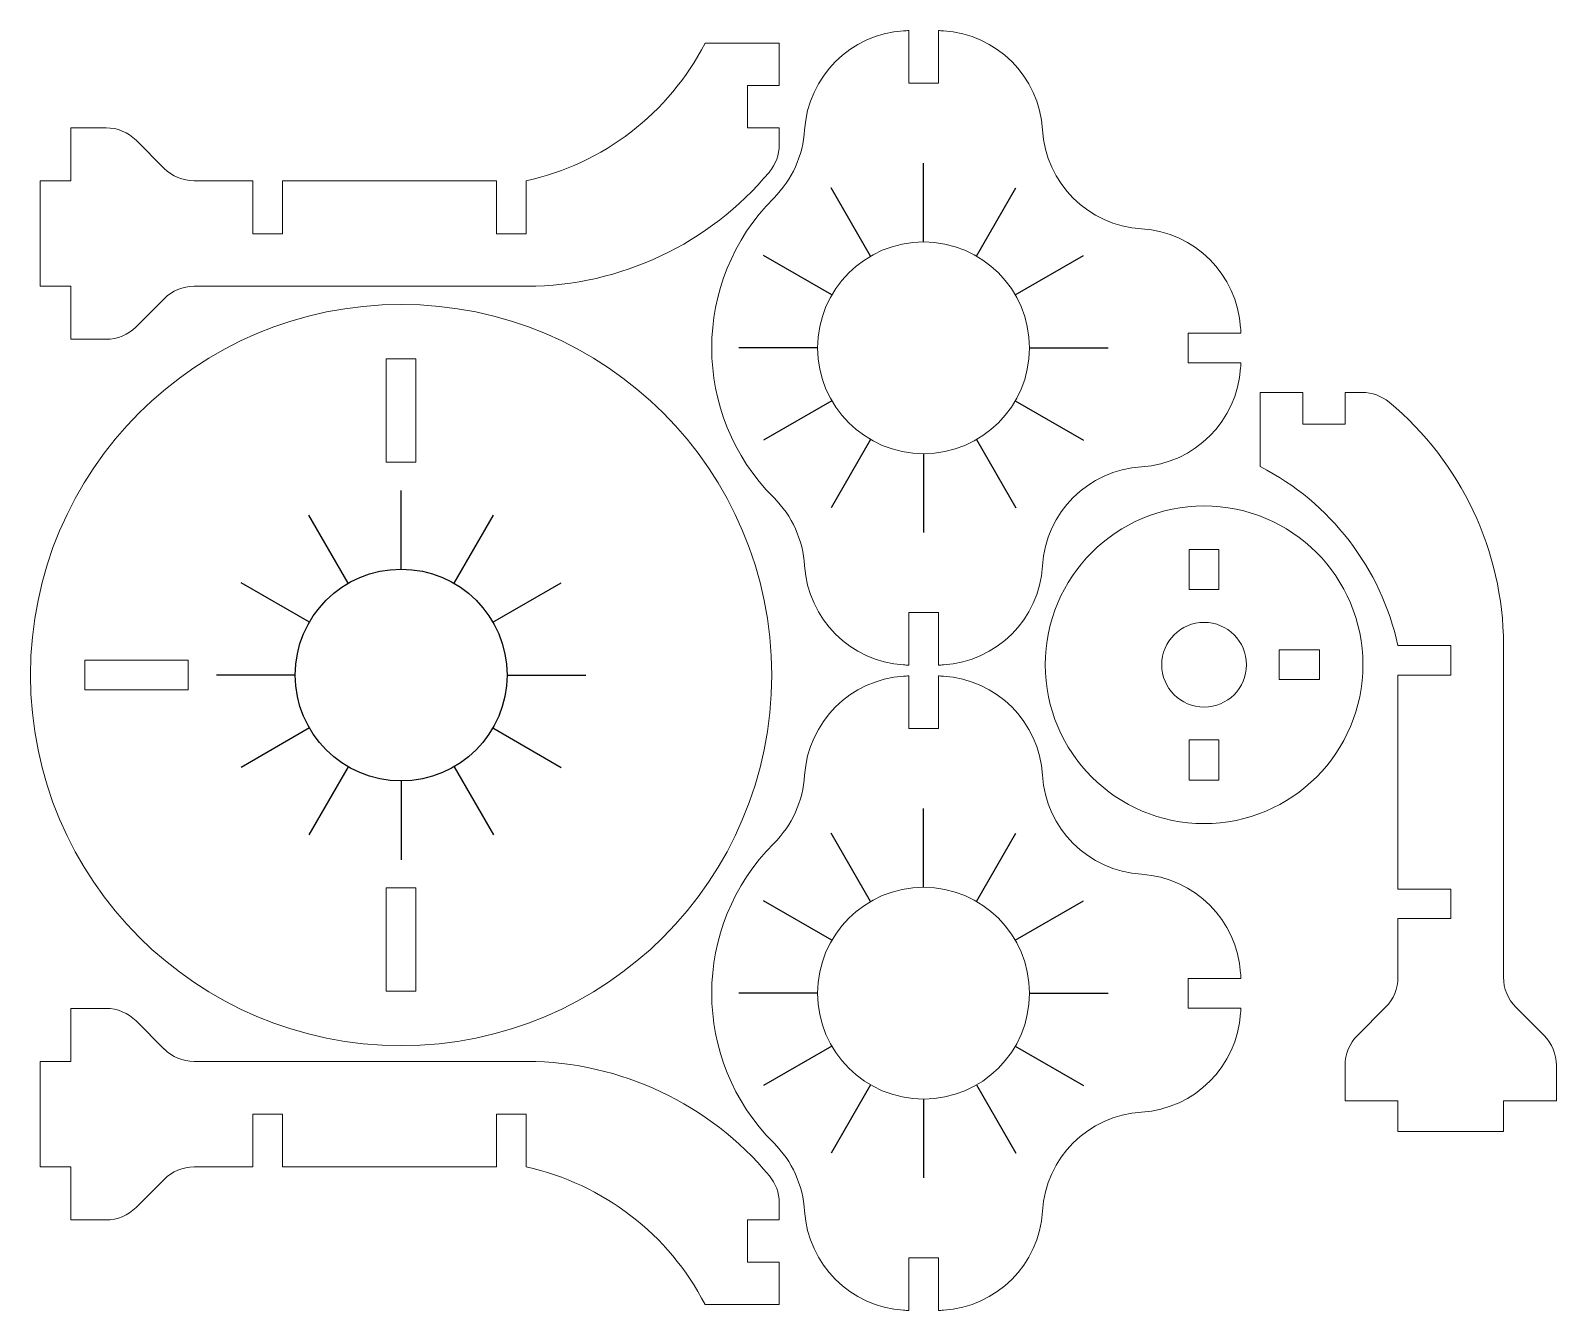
# Model space of a CAD drawing. Header units: millimetres. Extents: x 1388 to 1532, y 1691 to 1812.
import ezdxf

# ---------------------------------------------------------------- set-up
doc = ezdxf.new("R2010")
doc.units = ezdxf.units.MM
doc.layers.add('1', color=170, linetype='Continuous')

msp = doc.modelspace()

# ---------------------------------------------------------------- linework, layer by layer
at = {"color": 7, "linetype": 'Continuous', "lineweight": 15}
for p, q in [((1471.19, 1811.71), (1471.19, 1806.74)), ((1473.99, 1806.74), (1473.99, 1811.71)), ((1451.96, 1810.52), (1458.96, 1810.52)), ((1458.96, 1810.52), (1458.96, 1806.52)), ((1458.96, 1806.52), (1455.96, 1806.52)), ((1455.96, 1806.52), (1455.96, 1802.52)), ((1471.19, 1806.74), (1473.99, 1806.74)), ((1392.06, 1797.52), (1392.06, 1802.52)), ((1392.06, 1802.52), (1395.4, 1802.52)), ((1398.23, 1801.35), (1400.89, 1798.69)), ((1455.96, 1802.52), (1458.96, 1802.52)), ((1458.96, 1802.52), (1458.96, 1800.91)), ((1389.16, 1787.55), (1389.16, 1797.52)), ((1389.16, 1797.52), (1392.06, 1797.52)), ((1403.71, 1797.52), (1409.26, 1797.52)), ((1409.26, 1797.52), (1409.26, 1792.52)), ((1412.06, 1792.52), (1412.06, 1797.52)), ((1412.06, 1797.52), (1432.26, 1797.52)), ((1432.26, 1797.52), (1432.26, 1792.52)), ((1435.06, 1792.52), (1435.06, 1797.52)), ((1409.26, 1792.52), (1412.06, 1792.52)), ((1432.26, 1792.52), (1435.06, 1792.52)), ((1392.06, 1787.55), (1389.16, 1787.55)), ((1392.06, 1782.55), (1392.06, 1787.55)), ((1435.16, 1787.55), (1403.71, 1787.55)), ((1400.89, 1786.38), (1398.23, 1783.72)), ((1395.4, 1782.55), (1392.06, 1782.55)), ((1502.56, 1783.14), (1497.59, 1783.14)), ((1497.59, 1783.14), (1497.59, 1780.34)), ((1421.86, 1780.7), (1424.66, 1780.7)), ((1421.86, 1770.94), (1421.86, 1780.7)), ((1424.66, 1780.7), (1424.66, 1770.94)), ((1497.59, 1780.34), (1502.56, 1780.34)), ((1504.39, 1770.53), (1504.39, 1777.53)), ((1504.39, 1777.53), (1508.39, 1777.53)), ((1508.39, 1777.53), (1508.39, 1774.53)), ((1512.39, 1774.53), (1512.39, 1777.53)), ((1512.39, 1777.53), (1514, 1777.53)), ((1508.39, 1774.53), (1512.39, 1774.53)), ((1424.66, 1770.94), (1421.86, 1770.94)), ((1497.68, 1762.71), (1497.68, 1758.91)), ((1500.48, 1762.71), (1497.68, 1762.71)), ((1500.48, 1758.91), (1500.48, 1762.71)), ((1497.68, 1758.91), (1500.48, 1758.91)), ((1473.99, 1756.74), (1471.19, 1756.74)), ((1471.19, 1756.74), (1471.19, 1751.78)), ((1473.99, 1751.78), (1473.99, 1756.74)), ((1522.39, 1753.63), (1517.39, 1753.63)), ((1522.39, 1750.83), (1522.39, 1753.63)), ((1527.35, 1753.73), (1527.35, 1722.29)), ((1393.4, 1749.44), (1393.4, 1752.24)), ((1393.4, 1752.24), (1403.16, 1752.24)), ((1403.16, 1752.24), (1403.16, 1749.44)), ((1509.98, 1753.21), (1506.18, 1753.21)), ((1506.18, 1753.21), (1506.18, 1750.41)), ((1509.98, 1750.41), (1509.98, 1753.21)), ((1471.19, 1750.76), (1471.19, 1745.79)), ((1473.99, 1745.79), (1473.99, 1750.76)), ((1517.39, 1730.63), (1517.39, 1750.83)), ((1517.39, 1750.83), (1522.39, 1750.83)), ((1403.16, 1749.44), (1393.4, 1749.44)), ((1506.18, 1750.41), (1509.98, 1750.41)), ((1471.19, 1745.79), (1473.99, 1745.79)), ((1500.48, 1744.71), (1497.68, 1744.71)), ((1497.68, 1744.71), (1497.68, 1740.91)), ((1500.48, 1740.91), (1500.48, 1744.71)), ((1497.68, 1740.91), (1500.48, 1740.91)), ((1421.86, 1730.74), (1424.66, 1730.74)), ((1421.86, 1720.97), (1421.86, 1730.74)), ((1424.66, 1730.74), (1424.66, 1720.97)), ((1522.39, 1730.63), (1517.39, 1730.63)), ((1522.39, 1727.83), (1522.39, 1730.63)), ((1517.39, 1722.29), (1517.39, 1727.83)), ((1517.39, 1727.83), (1522.39, 1727.83)), ((1502.56, 1722.19), (1497.59, 1722.19)), ((1497.59, 1722.19), (1497.59, 1719.39)), ((1424.66, 1720.97), (1421.86, 1720.97)), ((1395.4, 1719.35), (1392.06, 1719.35)), ((1392.06, 1719.35), (1392.06, 1714.35)), ((1497.59, 1719.39), (1502.56, 1719.39)), ((1513.56, 1716.8), (1516.22, 1719.46)), ((1528.53, 1719.46), (1531.18, 1716.8)), ((1400.89, 1715.52), (1398.23, 1718.18)), ((1392.06, 1714.35), (1389.16, 1714.35)), ((1389.16, 1714.35), (1389.16, 1704.38)), ((1435.16, 1714.35), (1403.71, 1714.35)), ((1512.39, 1710.63), (1512.39, 1713.97)), ((1532.35, 1713.97), (1532.35, 1710.63)), ((1517.39, 1710.63), (1512.39, 1710.63)), ((1517.39, 1707.73), (1517.39, 1710.63)), ((1527.35, 1710.63), (1527.35, 1707.73)), ((1532.35, 1710.63), (1527.35, 1710.63)), ((1409.26, 1704.38), (1409.26, 1709.38)), ((1409.26, 1709.38), (1412.06, 1709.38)), ((1412.06, 1709.38), (1412.06, 1704.38)), ((1432.26, 1704.38), (1432.26, 1709.38)), ((1432.26, 1709.38), (1435.06, 1709.38)), ((1435.06, 1709.38), (1435.06, 1704.38)), ((1527.35, 1707.73), (1517.39, 1707.73)), ((1389.16, 1704.38), (1392.06, 1704.38)), ((1392.06, 1704.38), (1392.06, 1699.38)), ((1398.23, 1700.55), (1400.89, 1703.21)), ((1403.71, 1704.38), (1409.26, 1704.38)), ((1412.06, 1704.38), (1432.26, 1704.38)), ((1458.96, 1699.38), (1458.96, 1700.99)), ((1392.06, 1699.38), (1395.4, 1699.38)), ((1455.96, 1695.38), (1455.96, 1699.38)), ((1455.96, 1699.38), (1458.96, 1699.38)), ((1458.96, 1695.38), (1455.96, 1695.38)), ((1458.96, 1691.38), (1458.96, 1695.38)), ((1473.99, 1695.79), (1471.19, 1695.79)), ((1471.19, 1695.79), (1471.19, 1690.82)), ((1473.99, 1690.82), (1473.99, 1695.79)), ((1451.96, 1691.38), (1458.96, 1691.38))]:
    msp.add_line(p, q, dxfattribs=at)
for centre, radius in [((1472.59, 1781.74), 10), ((1423.26, 1750.84), 35), ((1499.08, 1751.81), 15), ((1499.08, 1751.81), 4), ((1472.59, 1720.79), 10)]:
    msp.add_circle(centre, radius, dxfattribs=at)
msp.add_circle((1423.26, 1750.84), 10)
for centre, radius, start, end in [((1471.34, 1801.7), 10, 93.5904, 176.4096), ((1472.59, 1781.74), 30, 92.6748, 93.5904), ((1472.59, 1781.74), 30, 86.4096, 87.3252), ((1473.84, 1801.7), 10, 3.5904, 86.4096), ((1429.72, 1821.94), 25, 282.3273, 332.8099), ((1395.4, 1798.52), 4, 45, 90), ((1451.38, 1802.96), 10, 315, 356.4096), ((1493.8, 1802.96), 10, 183.5904, 266.4096), ((1454.96, 1800.91), 4, 320.2016, 0), ((1403.71, 1801.52), 4, 225, 270), ((1434.98, 1817.55), 30, 270.3358, 320.2016), ((1472.59, 1781.74), 20, 135, 225), ((1492.55, 1783), 10, 3.5904, 86.4096), ((1403.71, 1783.55), 4, 90, 135), ((1395.4, 1786.55), 4, 270, 315), ((1472.59, 1781.74), 30, 2.6748, 3.5904), ((1492.55, 1780.49), 10, 273.5904, 356.4096), ((1472.59, 1781.74), 30, 356.4096, 357.3252), ((1514, 1773.53), 4, 50.2016, 90), ((1497.36, 1753.55), 30, 0.3358, 50.2016), ((1493.8, 1760.53), 10, 93.5904, 176.4096), ((1492.96, 1748.29), 25, 12.3273, 62.8099), ((1451.38, 1760.53), 10, 3.5904, 45), ((1471.34, 1761.78), 10, 183.5904, 266.4096), ((1473.84, 1761.78), 10, 273.5904, 356.4096), ((1471.34, 1740.75), 10, 93.5904, 176.4096), ((1472.59, 1781.74), 30, 266.4096, 267.3252), ((1472.59, 1720.79), 30, 92.6748, 93.5904), ((1472.59, 1781.74), 30, 272.6748, 273.5904), ((1472.59, 1720.79), 30, 86.4096, 87.3252), ((1473.84, 1740.75), 10, 3.5904, 86.4096), ((1451.38, 1742), 10, 315, 356.4096), ((1493.8, 1742), 10, 183.5904, 266.4096), ((1472.59, 1720.79), 20, 135, 225), ((1492.55, 1722.04), 10, 3.5904, 86.4096), ((1472.59, 1720.79), 30, 2.6748, 3.5904), ((1513.39, 1722.29), 4, 315, 0), ((1531.35, 1722.29), 4, 180, 225), ((1395.4, 1715.35), 4, 45, 90), ((1472.59, 1720.79), 30, 356.4096, 357.3252), ((1492.55, 1719.54), 10, 273.5904, 356.4096), ((1516.39, 1713.97), 4, 135, 180), ((1528.35, 1713.97), 4, 0, 45), ((1403.71, 1718.35), 4, 225, 270), ((1434.98, 1684.35), 30, 39.7984, 89.6642), ((1493.8, 1699.58), 10, 93.5904, 176.4096), ((1451.38, 1699.58), 10, 3.5904, 45), ((1403.71, 1700.38), 4, 90, 135), ((1429.72, 1679.96), 25, 27.1901, 77.6727), ((1454.96, 1700.99), 4, 0, 39.7984), ((1395.4, 1703.38), 4, 270, 315), ((1471.34, 1700.83), 10, 183.5904, 266.4096), ((1473.84, 1700.83), 10, 273.5904, 356.4096), ((1472.59, 1720.79), 30, 266.4096, 267.3252), ((1472.59, 1720.79), 30, 272.6748, 273.5904)]:
    msp.add_arc(centre, radius, start, end, dxfattribs=at)
at = {"layer": '1'}
for p, q in [((1472.59, 1791.74), (1472.59, 1799.18)), ((1467.59, 1790.4), (1463.87, 1796.84)), ((1477.59, 1790.4), (1481.31, 1796.84)), ((1463.93, 1786.74), (1457.49, 1790.46)), ((1481.25, 1786.74), (1487.69, 1790.46)), ((1462.59, 1781.74), (1455.16, 1781.74)), ((1482.59, 1781.74), (1490.02, 1781.74)), ((1463.93, 1776.74), (1457.49, 1773.03)), ((1481.25, 1776.74), (1487.69, 1773.03)), ((1467.59, 1773.08), (1463.87, 1766.64)), ((1477.59, 1773.08), (1481.31, 1766.64)), ((1472.59, 1771.74), (1472.59, 1764.31)), ((1423.26, 1760.84), (1423.26, 1768.27)), ((1418.26, 1759.5), (1414.55, 1765.93)), ((1428.26, 1759.5), (1431.98, 1765.93)), ((1414.6, 1755.84), (1408.17, 1759.55)), ((1431.92, 1755.84), (1438.36, 1759.55)), ((1413.26, 1750.84), (1405.83, 1750.84)), ((1433.26, 1750.84), (1440.7, 1750.84)), ((1414.6, 1745.84), (1408.17, 1742.12)), ((1431.92, 1745.84), (1438.36, 1742.12)), ((1418.26, 1742.17), (1414.55, 1735.74)), ((1428.26, 1742.17), (1431.98, 1735.74)), ((1423.26, 1740.84), (1423.26, 1733.4)), ((1472.59, 1730.79), (1472.59, 1738.23)), ((1467.59, 1729.45), (1463.87, 1735.89)), ((1477.59, 1729.45), (1481.31, 1735.89)), ((1463.93, 1725.79), (1457.49, 1729.51)), ((1481.25, 1725.79), (1487.69, 1729.51)), ((1462.59, 1720.79), (1455.16, 1720.79)), ((1482.59, 1720.79), (1490.02, 1720.79)), ((1463.93, 1715.79), (1457.49, 1712.07)), ((1481.25, 1715.79), (1487.69, 1712.07)), ((1467.59, 1712.13), (1463.87, 1705.69)), ((1477.59, 1712.13), (1481.31, 1705.69)), ((1472.59, 1710.79), (1472.59, 1703.36))]:
    msp.add_line(p, q, dxfattribs=at)

doc.saveas('drawing.dxf')
